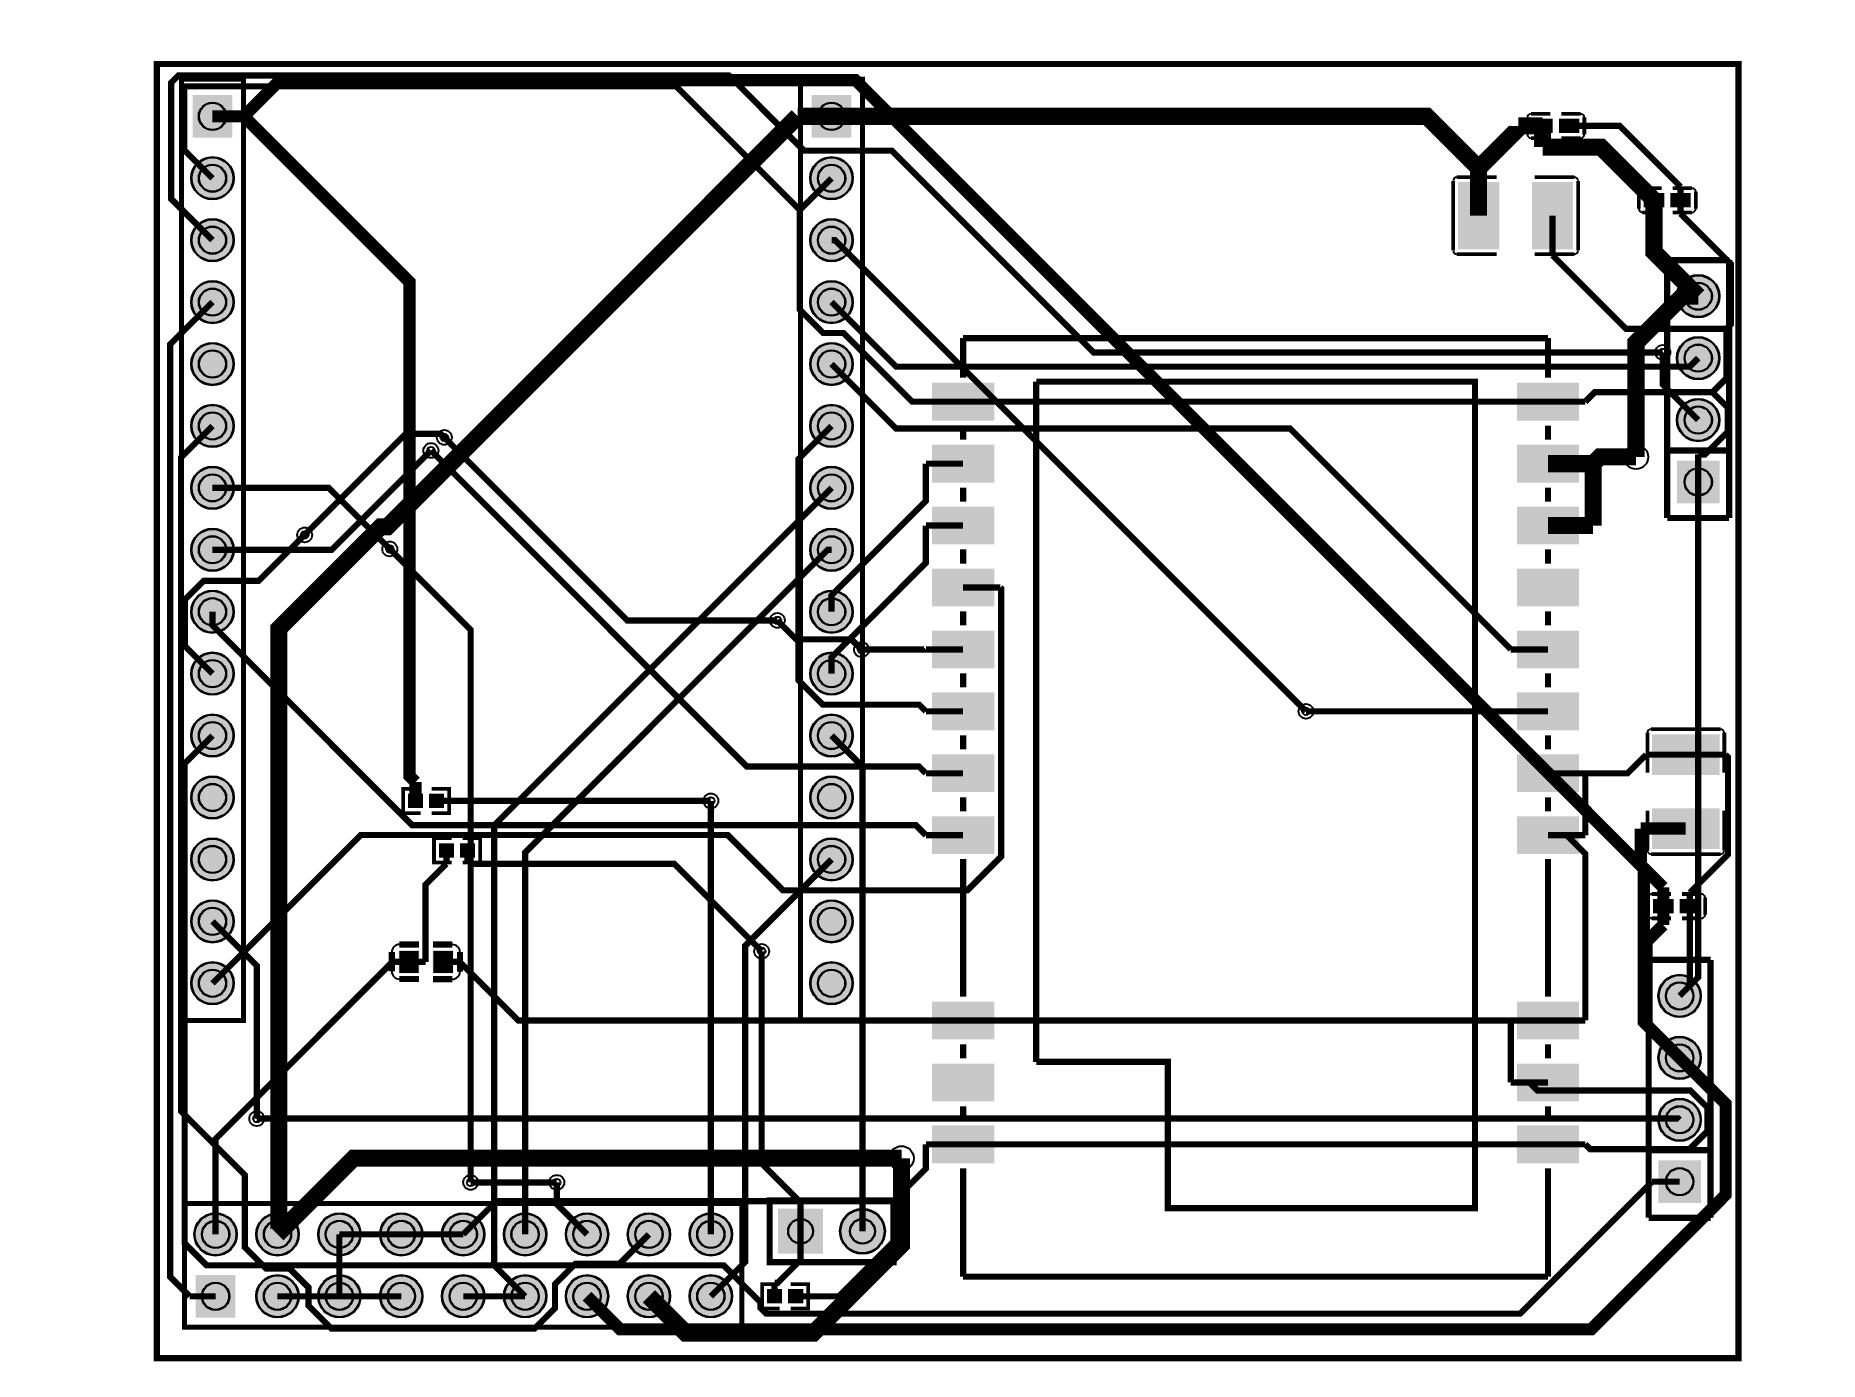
# Model space of a CAD drawing. Header units: millimetres. Extents: x 11.8 to 85, y -2.3 to 52.1.
import ezdxf

# ---------------------------------------------------------------- set-up
doc = ezdxf.new("R2010")
doc.units = ezdxf.units.MM
for name, color, linetype, true_color in [('BoardOutLine', 7, 'Continuous', 0xff00ff), ('BottomLayer', 7, 'Continuous', 0x0000ff), ('BottomSolderMaskLayer', 7, 'Continuous', 0xaa00ff), ('Hole', 7, 'Continuous', 0x222222), ('Multi-Layer', 7, 'Continuous', 0xc0c0c0), ('TopLayer', 7, 'Continuous', 0xff0000), ('TopPasteMaskLayer', 7, 'Continuous', 0x808080), ('TopSilkLayer', 7, 'Continuous', 0xffcc00), ('TopSolderMaskLayer', 7, 'Continuous', 0x800080)]:
    doc.layers.add(name, color=color, linetype=linetype, true_color=true_color)

msp = doc.modelspace()

# ---------------------------------------------------------------- hatches: boundary and pattern name
at = {"layer": 'BottomSolderMaskLayer'}
for points in [[(19.861, 49.657), (19.861, 47.903), (18.239, 47.903), (18.239, 49.657)], [(45.261, 49.657), (45.261, 47.903), (43.639, 47.903), (43.639, 49.657)], [(18.175, 46.24, 1), (19.925, 46.24, 1)], [(43.575, 46.24, 1), (45.325, 46.24, 1)], [(18.175, 43.7, 1), (19.925, 43.7, 1)], [(43.575, 43.7, 1), (45.325, 43.7, 1)], [(18.175, 41.16, 1), (19.925, 41.16, 1)], [(43.575, 41.16, 1), (45.325, 41.16, 1)], [(79.135, 41.402, 1), (80.886, 41.402, 1)], [(79.135, 38.862, 1), (80.886, 38.862, 1)], [(18.175, 38.62, 1), (19.925, 38.62, 1)], [(43.575, 38.62, 1), (45.325, 38.62, 1)], [(18.175, 36.08, 1), (19.925, 36.08, 1)], [(43.575, 36.08, 1), (45.325, 36.08, 1)], [(79.135, 36.322, 1), (80.886, 36.322, 1)], [(18.175, 33.54, 1), (19.925, 33.54, 1)], [(43.575, 33.54, 1), (45.325, 33.54, 1)], [(79.135, 32.907), (79.135, 34.657), (80.886, 34.657), (80.886, 32.907)], [(18.175, 31, 1), (19.925, 31, 1)], [(43.575, 31, 1), (45.325, 31, 1)], [(18.175, 28.46, 1), (19.925, 28.46, 1)], [(43.575, 28.46, 1), (45.325, 28.46, 1)], [(18.175, 25.92, 1), (19.925, 25.92, 1)], [(43.575, 25.92, 1), (45.325, 25.92, 1)], [(18.175, 23.38, 1), (19.925, 23.38, 1)], [(43.575, 23.38, 1), (45.325, 23.38, 1)], [(18.175, 20.84, 1), (19.925, 20.84, 1)], [(43.575, 20.84, 1), (45.325, 20.84, 1)], [(18.175, 18.3, 1), (19.925, 18.3, 1)], [(43.575, 18.3, 1), (45.325, 18.3, 1)], [(18.175, 15.76, 1), (19.925, 15.76, 1)], [(43.575, 15.76, 1), (45.325, 15.76, 1)], [(18.175, 13.22, 1), (19.925, 13.22, 1)], [(43.575, 13.22, 1), (45.325, 13.22, 1)], [(78.373, 12.7, 1), (80.124, 12.7, 1)], [(78.373, 10.16, 1), (80.124, 10.16, 1)], [(78.373, 7.62, 1), (80.124, 7.62, 1)], [(78.373, 4.205), (78.373, 5.955), (80.124, 5.955), (80.124, 4.205)], [(18.302, 2.921, 1), (20.052, 2.921, 1)], [(20.842, 2.921, 1), (22.592, 2.921, 1)], [(23.382, 2.921, 1), (25.132, 2.921, 1)], [(25.922, 2.921, 1), (27.672, 2.921, 1)], [(28.462, 2.921, 1), (30.212, 2.921, 1)], [(31.002, 2.921, 1), (32.752, 2.921, 1)], [(33.542, 2.921, 1), (35.292, 2.921, 1)], [(36.082, 2.921, 1), (37.832, 2.921, 1)], [(38.622, 2.921, 1), (40.372, 2.921, 1)], [(42.255, 3.973), (44.105, 3.973), (44.105, 2.123), (42.255, 2.123)], [(44.795, 3.048, 1), (46.645, 3.048, 1)], [(18.364, 1.256), (19.99, 1.256), (19.99, -0.494), (18.364, -0.494)], [(20.842, 0.381, 1), (22.592, 0.381, 1)], [(23.382, 0.381, 1), (25.132, 0.381, 1)], [(25.922, 0.381, 1), (27.672, 0.381, 1)], [(28.462, 0.381, 1), (30.212, 0.381, 1)], [(31.002, 0.381, 1), (32.752, 0.381, 1)], [(33.542, 0.381, 1), (35.292, 0.381, 1)], [(36.082, 0.381, 1), (37.832, 0.381, 1)], [(38.622, 0.381, 1), (40.372, 0.381, 1)]]:
    msp.add_hatch(color=256, dxfattribs=at).paths.add_polyline_path(points)
at = {"layer": 'Multi-Layer'}
for points in [[(19.837, 49.63), (19.837, 47.93), (18.263, 47.93), (18.263, 49.63)], [(45.237, 49.63), (45.237, 47.93), (43.663, 47.93), (43.663, 49.63)], [(18.2, 46.24, 1), (19.9, 46.24, 1)], [(43.6, 46.24, 1), (45.3, 46.24, 1)], [(18.2, 43.7, 1), (19.9, 43.7, 1)], [(43.6, 43.7, 1), (45.3, 43.7, 1)], [(18.2, 41.16, 1), (19.9, 41.16, 1)], [(43.6, 41.16, 1), (45.3, 41.16, 1)], [(79.16, 41.402, 1), (80.86, 41.402, 1)], [(79.16, 38.862, 1), (80.86, 38.862, 1)], [(18.2, 38.62, 1), (19.9, 38.62, 1)], [(43.6, 38.62, 1), (45.3, 38.62, 1)], [(18.2, 36.08, 1), (19.9, 36.08, 1)], [(43.6, 36.08, 1), (45.3, 36.08, 1)], [(79.16, 36.322, 1), (80.86, 36.322, 1)], [(79.16, 32.932), (79.16, 34.632), (80.86, 34.632), (80.86, 32.932)], [(18.2, 33.54, 1), (19.9, 33.54, 1)], [(43.6, 33.54, 1), (45.3, 33.54, 1)], [(18.2, 31, 1), (19.9, 31, 1)], [(43.6, 31, 1), (45.3, 31, 1)], [(18.2, 28.46, 1), (19.9, 28.46, 1)], [(43.6, 28.46, 1), (45.3, 28.46, 1)], [(18.2, 25.92, 1), (19.9, 25.92, 1)], [(43.6, 25.92, 1), (45.3, 25.92, 1)], [(18.2, 23.38, 1), (19.9, 23.38, 1)], [(43.6, 23.38, 1), (45.3, 23.38, 1)], [(18.2, 20.84, 1), (19.9, 20.84, 1)], [(43.6, 20.84, 1), (45.3, 20.84, 1)], [(18.2, 18.3, 1), (19.9, 18.3, 1)], [(43.6, 18.3, 1), (45.3, 18.3, 1)], [(18.2, 15.76, 1), (19.9, 15.76, 1)], [(43.6, 15.76, 1), (45.3, 15.76, 1)], [(18.2, 13.22, 1), (19.9, 13.22, 1)], [(43.6, 13.22, 1), (45.3, 13.22, 1)], [(78.398, 12.7, 1), (80.098, 12.7, 1)], [(78.398, 10.16, 1), (80.098, 10.16, 1)], [(78.398, 7.62, 1), (80.098, 7.62, 1)], [(78.398, 4.23), (78.398, 5.93), (80.098, 5.93), (80.098, 4.23)], [(18.327, 2.921, 1), (20.027, 2.921, 1)], [(20.867, 2.921, 1), (22.567, 2.921, 1)], [(23.407, 2.921, 1), (25.107, 2.921, 1)], [(25.947, 2.921, 1), (27.647, 2.921, 1)], [(28.487, 2.921, 1), (30.187, 2.921, 1)], [(31.027, 2.921, 1), (32.727, 2.921, 1)], [(33.567, 2.921, 1), (35.267, 2.921, 1)], [(36.107, 2.921, 1), (37.807, 2.921, 1)], [(38.647, 2.921, 1), (40.347, 2.921, 1)], [(42.28, 3.948), (44.08, 3.948), (44.08, 2.148), (42.28, 2.148)], [(44.82, 3.048, 1), (46.62, 3.048, 1)], [(18.39, 1.231), (19.964, 1.231), (19.964, -0.469), (18.39, -0.469)], [(20.867, 0.381, 1), (22.567, 0.381, 1)], [(23.407, 0.381, 1), (25.107, 0.381, 1)], [(25.947, 0.381, 1), (27.647, 0.381, 1)], [(28.487, 0.381, 1), (30.187, 0.381, 1)], [(31.027, 0.381, 1), (32.727, 0.381, 1)], [(33.567, 0.381, 1), (35.267, 0.381, 1)], [(36.107, 0.381, 1), (37.807, 0.381, 1)], [(38.647, 0.381, 1), (40.347, 0.381, 1)]]:
    msp.add_hatch(color=256, dxfattribs=at).paths.add_polyline_path(points)
at = {"layer": 'TopLayer'}
for points in [[(74.018, 48.117), (74.018, 48.657), (73.228, 48.657), (73.228, 48.117)], [(74.318, 48.117), (74.318, 48.657), (75.108, 48.657), (75.108, 48.117)], [(71.817, 43.354), (71.817, 46.054), (70.182, 46.054), (70.182, 43.354)], [(73.217, 43.354), (73.217, 46.054), (74.852, 46.054), (74.852, 43.354)], [(78.59, 45.069), (78.59, 45.609), (77.8, 45.609), (77.8, 45.069)], [(78.89, 45.069), (78.89, 45.609), (79.68, 45.609), (79.68, 45.069)], [(48.599, 37.824), (51.099, 37.824), (51.099, 36.324), (48.599, 36.324)], [(72.599, 37.824), (75.099, 37.824), (75.099, 36.324), (72.599, 36.324)], [(48.599, 35.284), (51.099, 35.284), (51.099, 33.784), (48.599, 33.784)], [(72.599, 35.284), (75.099, 35.284), (75.099, 33.784), (72.599, 33.784)], [(48.599, 32.744), (51.099, 32.744), (51.099, 31.244), (48.599, 31.244)], [(72.599, 32.744), (75.099, 32.744), (75.099, 31.244), (72.599, 31.244)], [(48.599, 30.204), (51.099, 30.204), (51.099, 28.704), (48.599, 28.704)], [(72.599, 30.204), (75.099, 30.204), (75.099, 28.704), (72.599, 28.704)], [(48.599, 27.664), (51.099, 27.664), (51.099, 26.164), (48.599, 26.164)], [(72.599, 27.664), (75.099, 27.664), (75.099, 26.164), (72.599, 26.164)], [(48.599, 25.124), (51.099, 25.124), (51.099, 23.624), (48.599, 23.624)], [(72.599, 25.124), (75.099, 25.124), (75.099, 23.624), (72.599, 23.624)], [(80.852, 21.782), (78.152, 21.782), (78.152, 23.417), (80.852, 23.417)], [(48.599, 22.584), (51.099, 22.584), (51.099, 21.084), (48.599, 21.084)], [(72.599, 22.584), (75.099, 22.584), (75.099, 21.084), (72.599, 21.084)], [(27.663, 20.431), (27.663, 20.971), (27.097, 20.971), (27.097, 20.431)], [(27.963, 20.431), (27.963, 20.971), (28.529, 20.971), (28.529, 20.431)], [(48.599, 20.044), (51.099, 20.044), (51.099, 18.544), (48.599, 18.544)], [(72.599, 20.044), (75.099, 20.044), (75.099, 18.544), (72.599, 18.544)], [(80.852, 20.382), (78.152, 20.382), (78.152, 18.747), (80.852, 18.747)], [(28.933, 18.399), (28.933, 18.939), (28.367, 18.939), (28.367, 18.399)], [(29.233, 18.399), (29.233, 18.939), (29.799, 18.939), (29.799, 18.399)], [(78.971, 16.113), (78.971, 16.653), (78.181, 16.653), (78.181, 16.113)], [(79.271, 16.113), (79.271, 16.653), (80.061, 16.653), (80.061, 16.113)], [(26.713, 14.547), (27.513, 14.547), (27.513, 13.647), (26.713, 13.647)], [(28.113, 14.547), (28.913, 14.547), (28.913, 13.647), (28.113, 13.647)], [(48.599, 12.444), (51.099, 12.444), (51.099, 10.944), (48.599, 10.944)], [(72.599, 12.444), (75.099, 12.444), (75.099, 10.944), (72.599, 10.944)], [(48.599, 9.904), (51.099, 9.904), (51.099, 8.404), (48.599, 8.404)], [(72.599, 9.904), (75.099, 9.904), (75.099, 8.404), (72.599, 8.404)], [(48.599, 7.364), (51.099, 7.364), (51.099, 5.864), (48.599, 5.864)], [(72.599, 7.364), (75.099, 7.364), (75.099, 5.864), (72.599, 5.864)], [(42.395, 0.111), (42.395, 0.651), (41.829, 0.651), (41.829, 0.111)], [(42.695, 0.111), (42.695, 0.651), (43.261, 0.651), (43.261, 0.111)]]:
    msp.add_hatch(color=256, dxfattribs=at).paths.add_polyline_path(points)
at = {"layer": 'TopPasteMaskLayer'}
for points in [[(73.968, 48.612), (73.968, 48.162), (73.918, 48.112), (73.388, 48.112), (73.338, 48.162), (73.338, 48.612), (73.388, 48.662), (73.918, 48.662)], [(74.998, 48.612), (74.998, 48.162), (74.948, 48.112), (74.418, 48.112), (74.368, 48.162), (74.368, 48.612), (74.418, 48.662), (74.948, 48.662)], [(71.817, 43.454), (71.817, 44.145), (71.717, 44.245), (71.361, 44.245), (71.261, 44.345), (71.261, 45.063), (71.361, 45.163), (71.717, 45.163), (71.817, 45.263), (71.817, 45.954), (71.717, 46.054), (70.282, 46.054), (70.182, 45.954), (70.182, 43.454), (70.282, 43.354), (71.717, 43.354)], [(73.217, 43.454), (73.217, 44.145), (73.317, 44.245), (73.673, 44.245), (73.773, 44.345), (73.773, 45.063), (73.673, 45.163), (73.317, 45.163), (73.217, 45.263), (73.217, 45.954), (73.317, 46.054), (74.752, 46.054), (74.852, 45.954), (74.852, 43.454), (74.752, 43.354), (73.317, 43.354)], [(78.54, 45.564), (78.54, 45.114), (78.49, 45.064), (77.96, 45.064), (77.91, 45.114), (77.91, 45.564), (77.96, 45.614), (78.49, 45.614)], [(79.57, 45.564), (79.57, 45.114), (79.52, 45.064), (78.99, 45.064), (78.94, 45.114), (78.94, 45.564), (78.99, 45.614), (79.52, 45.614)], [(48.599, 37.824), (51.099, 37.824), (51.099, 36.324), (48.599, 36.324)], [(72.599, 37.824), (75.099, 37.824), (75.099, 36.324), (72.599, 36.324)], [(48.599, 35.284), (51.099, 35.284), (51.099, 33.784), (48.599, 33.784)], [(72.599, 35.284), (75.099, 35.284), (75.099, 33.784), (72.599, 33.784)], [(48.599, 32.744), (51.099, 32.744), (51.099, 31.244), (48.599, 31.244)], [(72.599, 32.744), (75.099, 32.744), (75.099, 31.244), (72.599, 31.244)], [(48.599, 30.204), (51.099, 30.204), (51.099, 28.704), (48.599, 28.704)], [(72.599, 30.204), (75.099, 30.204), (75.099, 28.704), (72.599, 28.704)], [(48.599, 27.664), (51.099, 27.664), (51.099, 26.164), (48.599, 26.164)], [(72.599, 27.664), (75.099, 27.664), (75.099, 26.164), (72.599, 26.164)], [(48.599, 25.124), (51.099, 25.124), (51.099, 23.624), (48.599, 23.624)], [(72.599, 25.124), (75.099, 25.124), (75.099, 23.624), (72.599, 23.624)], [(80.752, 21.782), (80.061, 21.782), (79.961, 21.882), (79.961, 22.238), (79.861, 22.338), (79.143, 22.338), (79.043, 22.238), (79.043, 21.882), (78.943, 21.782), (78.252, 21.782), (78.152, 21.882), (78.152, 23.317), (78.252, 23.417), (80.752, 23.417), (80.852, 23.317), (80.852, 21.882)], [(48.599, 22.584), (51.099, 22.584), (51.099, 21.084), (48.599, 21.084)], [(72.599, 22.584), (75.099, 22.584), (75.099, 21.084), (72.599, 21.084)], [(27.678, 20.471), (27.678, 20.931), (27.638, 20.971), (27.137, 20.971), (27.097, 20.931), (27.097, 20.471), (27.137, 20.431), (27.638, 20.431)], [(27.948, 20.471), (27.948, 20.931), (27.988, 20.971), (28.489, 20.971), (28.529, 20.931), (28.529, 20.471), (28.489, 20.431), (27.988, 20.431)], [(48.599, 20.044), (51.099, 20.044), (51.099, 18.544), (48.599, 18.544)], [(72.599, 20.044), (75.099, 20.044), (75.099, 18.544), (72.599, 18.544)], [(80.752, 20.382), (80.061, 20.382), (79.961, 20.282), (79.961, 19.926), (79.861, 19.826), (79.143, 19.826), (79.043, 19.926), (79.043, 20.282), (78.943, 20.382), (78.252, 20.382), (78.152, 20.282), (78.152, 18.847), (78.252, 18.747), (80.752, 18.747), (80.852, 18.847), (80.852, 20.282)], [(28.948, 18.439), (28.948, 18.899), (28.908, 18.939), (28.407, 18.939), (28.367, 18.899), (28.367, 18.439), (28.407, 18.399), (28.908, 18.399)], [(29.218, 18.439), (29.218, 18.899), (29.258, 18.939), (29.759, 18.939), (29.799, 18.899), (29.799, 18.439), (29.759, 18.399), (29.258, 18.399)], [(78.921, 16.608), (78.921, 16.158), (78.871, 16.108), (78.341, 16.108), (78.291, 16.158), (78.291, 16.608), (78.341, 16.658), (78.871, 16.658)], [(79.951, 16.608), (79.951, 16.158), (79.901, 16.108), (79.371, 16.108), (79.321, 16.158), (79.321, 16.608), (79.371, 16.658), (79.901, 16.658)], [(26.713, 14.547), (27.513, 14.547), (27.513, 13.647), (26.713, 13.647)], [(28.113, 14.547), (28.913, 14.547), (28.913, 13.647), (28.113, 13.647)], [(48.599, 12.444), (51.099, 12.444), (51.099, 10.944), (48.599, 10.944)], [(72.599, 12.444), (75.099, 12.444), (75.099, 10.944), (72.599, 10.944)], [(48.599, 9.904), (51.099, 9.904), (51.099, 8.404), (48.599, 8.404)], [(72.599, 9.904), (75.099, 9.904), (75.099, 8.404), (72.599, 8.404)], [(48.599, 7.364), (51.099, 7.364), (51.099, 5.864), (48.599, 5.864)], [(72.599, 7.364), (75.099, 7.364), (75.099, 5.864), (72.599, 5.864)], [(42.41, 0.151), (42.41, 0.611), (42.37, 0.651), (41.869, 0.651), (41.829, 0.611), (41.829, 0.151), (41.869, 0.111), (42.37, 0.111)], [(42.68, 0.151), (42.68, 0.611), (42.72, 0.651), (43.221, 0.651), (43.261, 0.611), (43.261, 0.151), (43.221, 0.111), (42.72, 0.111)]]:
    msp.add_hatch(color=256, dxfattribs=at).paths.add_polyline_path(points)
at = {"layer": 'TopSolderMaskLayer'}
for points in [[(19.861, 49.657), (19.861, 47.903), (18.239, 47.903), (18.239, 49.657)], [(45.261, 49.657), (45.261, 47.903), (43.639, 47.903), (43.639, 49.657)], [(74.044, 48.092), (74.044, 48.682), (73.203, 48.682), (73.203, 48.092)], [(74.293, 48.092), (74.293, 48.682), (75.134, 48.682), (75.134, 48.092)], [(18.175, 46.24, 1), (19.925, 46.24, 1)], [(43.575, 46.24, 1), (45.325, 46.24, 1)], [(71.843, 43.329), (71.843, 46.08), (70.157, 46.08), (70.157, 43.329)], [(73.192, 43.329), (73.192, 46.08), (74.878, 46.08), (74.878, 43.329)], [(78.616, 45.044), (78.616, 45.634), (77.775, 45.634), (77.775, 45.044)], [(78.865, 45.044), (78.865, 45.634), (79.706, 45.634), (79.706, 45.044)], [(18.175, 43.7, 1), (19.925, 43.7, 1)], [(43.575, 43.7, 1), (45.325, 43.7, 1)], [(18.175, 41.16, 1), (19.925, 41.16, 1)], [(43.575, 41.16, 1), (45.325, 41.16, 1)], [(79.135, 41.402, 1), (80.886, 41.402, 1)], [(79.135, 38.862, 1), (80.886, 38.862, 1)], [(18.175, 38.62, 1), (19.925, 38.62, 1)], [(43.575, 38.62, 1), (45.325, 38.62, 1)], [(48.574, 37.85), (51.125, 37.85), (51.125, 36.299), (48.574, 36.299)], [(72.574, 37.85), (75.125, 37.85), (75.125, 36.299), (72.574, 36.299)], [(18.175, 36.08, 1), (19.925, 36.08, 1)], [(43.575, 36.08, 1), (45.325, 36.08, 1)], [(79.135, 36.322, 1), (80.886, 36.322, 1)], [(48.574, 35.309), (51.125, 35.309), (51.125, 33.759), (48.574, 33.759)], [(72.574, 35.309), (75.125, 35.309), (75.125, 33.759), (72.574, 33.759)], [(18.175, 33.54, 1), (19.925, 33.54, 1)], [(43.575, 33.54, 1), (45.325, 33.54, 1)], [(79.135, 32.907), (79.135, 34.657), (80.886, 34.657), (80.886, 32.907)], [(48.574, 32.769), (51.125, 32.769), (51.125, 31.219), (48.574, 31.219)], [(72.574, 32.769), (75.125, 32.769), (75.125, 31.219), (72.574, 31.219)], [(18.175, 31, 1), (19.925, 31, 1)], [(43.575, 31, 1), (45.325, 31, 1)], [(48.574, 30.229), (51.125, 30.229), (51.125, 28.679), (48.574, 28.679)], [(72.574, 30.229), (75.125, 30.229), (75.125, 28.679), (72.574, 28.679)], [(18.175, 28.46, 1), (19.925, 28.46, 1)], [(43.575, 28.46, 1), (45.325, 28.46, 1)], [(48.574, 27.689), (51.125, 27.689), (51.125, 26.139), (48.574, 26.139)], [(72.574, 27.689), (75.125, 27.689), (75.125, 26.139), (72.574, 26.139)], [(18.175, 25.92, 1), (19.925, 25.92, 1)], [(43.575, 25.92, 1), (45.325, 25.92, 1)], [(48.574, 25.149), (51.125, 25.149), (51.125, 23.599), (48.574, 23.599)], [(72.574, 25.149), (75.125, 25.149), (75.125, 23.599), (72.574, 23.599)], [(18.175, 23.38, 1), (19.925, 23.38, 1)], [(43.575, 23.38, 1), (45.325, 23.38, 1)], [(80.894, 21.767), (78.11, 21.767), (78.11, 23.432), (80.894, 23.432)], [(48.574, 22.609), (51.125, 22.609), (51.125, 21.059), (48.574, 21.059)], [(72.574, 22.609), (75.125, 22.609), (75.125, 21.059), (72.574, 21.059)], [(18.175, 20.84, 1), (19.925, 20.84, 1)], [(43.575, 20.84, 1), (45.325, 20.84, 1)], [(27.688, 20.406), (27.688, 20.996), (27.072, 20.996), (27.072, 20.406)], [(27.938, 20.406), (27.938, 20.996), (28.554, 20.996), (28.554, 20.406)], [(48.574, 20.069), (51.125, 20.069), (51.125, 18.519), (48.574, 18.519)], [(72.574, 20.069), (75.125, 20.069), (75.125, 18.519), (72.574, 18.519)], [(80.894, 20.397), (78.11, 20.397), (78.11, 18.732), (80.894, 18.732)], [(18.175, 18.3, 1), (19.925, 18.3, 1)], [(43.575, 18.3, 1), (45.325, 18.3, 1)], [(28.958, 18.374), (28.958, 18.964), (28.342, 18.964), (28.342, 18.374)], [(29.208, 18.374), (29.208, 18.964), (29.824, 18.964), (29.824, 18.374)], [(18.175, 15.76, 1), (19.925, 15.76, 1)], [(43.575, 15.76, 1), (45.325, 15.76, 1)], [(78.997, 16.088), (78.997, 16.678), (78.156, 16.678), (78.156, 16.088)], [(79.246, 16.088), (79.246, 16.678), (80.087, 16.678), (80.087, 16.088)], [(18.175, 13.22, 1), (19.925, 13.22, 1)], [(26.688, 14.572), (27.538, 14.572), (27.538, 13.622), (26.688, 13.622)], [(28.088, 14.572), (28.938, 14.572), (28.938, 13.622), (28.088, 13.622)], [(43.575, 13.22, 1), (45.325, 13.22, 1)], [(78.373, 12.7, 1), (80.124, 12.7, 1)], [(48.574, 12.469), (51.125, 12.469), (51.125, 10.919), (48.574, 10.919)], [(72.574, 12.469), (75.125, 12.469), (75.125, 10.919), (72.574, 10.919)], [(78.373, 10.16, 1), (80.124, 10.16, 1)], [(48.574, 9.929), (51.125, 9.929), (51.125, 8.379), (48.574, 8.379)], [(72.574, 9.929), (75.125, 9.929), (75.125, 8.379), (72.574, 8.379)], [(78.373, 7.62, 1), (80.124, 7.62, 1)], [(48.574, 7.389), (51.125, 7.389), (51.125, 5.839), (48.574, 5.839)], [(72.574, 7.389), (75.125, 7.389), (75.125, 5.839), (72.574, 5.839)], [(78.373, 4.205), (78.373, 5.955), (80.124, 5.955), (80.124, 4.205)], [(18.302, 2.921, 1), (20.052, 2.921, 1)], [(20.842, 2.921, 1), (22.592, 2.921, 1)], [(23.382, 2.921, 1), (25.132, 2.921, 1)], [(25.922, 2.921, 1), (27.672, 2.921, 1)], [(28.462, 2.921, 1), (30.212, 2.921, 1)], [(31.002, 2.921, 1), (32.752, 2.921, 1)], [(33.542, 2.921, 1), (35.292, 2.921, 1)], [(36.082, 2.921, 1), (37.832, 2.921, 1)], [(38.622, 2.921, 1), (40.372, 2.921, 1)], [(42.255, 3.973), (44.105, 3.973), (44.105, 2.123), (42.255, 2.123)], [(44.795, 3.048, 1), (46.645, 3.048, 1)], [(18.364, 1.256), (19.99, 1.256), (19.99, -0.494), (18.364, -0.494)], [(20.842, 0.381, 1), (22.592, 0.381, 1)], [(23.382, 0.381, 1), (25.132, 0.381, 1)], [(25.922, 0.381, 1), (27.672, 0.381, 1)], [(28.462, 0.381, 1), (30.212, 0.381, 1)], [(31.002, 0.381, 1), (32.752, 0.381, 1)], [(33.542, 0.381, 1), (35.292, 0.381, 1)], [(36.082, 0.381, 1), (37.832, 0.381, 1)], [(38.622, 0.381, 1), (40.372, 0.381, 1)], [(42.42, 0.086), (42.42, 0.676), (41.804, 0.676), (41.804, 0.086)], [(42.67, 0.086), (42.67, 0.676), (43.286, 0.676), (43.286, 0.086)]]:
    msp.add_hatch(color=256, dxfattribs=at).paths.add_polyline_path(points)

# ---------------------------------------------------------------- linework, layer by layer
at = {"layer": 'BoardOutLine', "const_width": 0.254}
msp.add_lwpolyline([(16.764, 49.53), (16.764, 50.927), (81.661, 50.927), (81.661, -2.159), (16.764, -2.159), (16.764, 49.53)], close=True, dxfattribs=at)
at = {"layer": 'BottomLayer'}
for points, const_width in [([(20.338, 48.78), (21.823, 50.266), (45.428, 50.266), (77.779, 17.915), (77.779, 11.629), (79.248, 10.16)], 0.5), ([(21.717, 2.921), (21.774, 2.978), (21.774, 27.763), (25.951, 31.94), (26.223, 31.94), (43.062, 48.78)], 0.7), ([(44.45, 48.78), (43.062, 48.78)], 0.7), ([(19.05, 48.78), (20.338, 48.78)], 0.5), ([(44.45, 43.7), (44.591, 43.7), (63.917, 24.374)], 0.254), ([(80.01, 41.402), (79.366, 41.402), (77.458, 39.494), (77.458, 34.808)], 0.7), ([(19.05, 41.16), (17.314, 39.424), (17.314, 1.177), (18.11, 0.381)], 0.254), ([(80.01, 36.322), (78.554, 37.778), (78.554, 39.096)], 0.254), ([(36.957, 2.921), (35.755, 1.719), (33.946, 1.719), (33.105, 0.878), (33.105, -0.104), (32.271, -0.938), (23.924, -0.938), (22.988, -0.002), (22.988, 0.743), (22.219, 1.512), (21.25, 1.512), (20.379, 2.383), (20.379, 5.355), (17.759, 7.976), (17.759, 34.789), (19.05, 36.08)], 0.254), ([(28.562, 35.609), (28.411, 35.759), (26.979, 35.759), (22.831, 31.611)], 0.254), ([(19.05, 31), (23.941, 31), (28.013, 35.072)], 0.254), ([(31.877, 0.381), (30.607, 1.651), (30.607, 19.697), (44.45, 33.54)], 0.254), ([(79.248, 12.7), (80.01, 13.462), (80.01, 33.782)], 0.254), ([(26.326, 31.035), (29.641, 27.72), (29.641, 5.05)], 0.254), ([(44.45, 31), (44.295, 31), (31.877, 18.582), (31.877, 2.921)], 0.254), ([(42.227, 28.103), (43.001, 27.329), (45.259, 27.329), (45.681, 26.907)], 0.254), ([(44.45, 23.38), (45.72, 22.11), (45.72, 3.048)], 0.254), ([(39.497, 2.921), (39.497, 20.701)], 0.254), ([(44.45, 18.3), (40.906, 14.756), (40.906, 1.79), (39.497, 0.381)], 0.254), ([(19.05, 15.76), (20.869, 13.941), (20.869, 7.67)], 0.254), ([(43.18, 4.227), (41.583, 5.824), (41.583, 14.532)], 0.254), ([(36.957, 0.381), (38.463, -1.124), (43.707, -1.124), (47.322, 2.49), (47.322, 6.043)], 0.7), ([(34.417, 2.921), (33.176, 4.162), (33.176, 5.05)], 0.254), ([(43.18, 3.048), (43.18, 4.227)], 0.254), ([(24.257, 0.381), (24.257, 2.921)], 0.254), ([(19.177, 0.381), (18.11, 0.381)], 0.254)]:
    msp.add_lwpolyline(points, dxfattribs=dict(at, const_width=const_width))
at = {"layer": 'BottomSolderMaskLayer'}
for centre, radius in [((19.05, 48.78), 0.566), ((44.45, 48.78), 0.566), ((19.05, 46.24), 0.875), ((44.45, 46.24), 0.875), ((19.05, 46.24), 0.566), ((44.45, 46.24), 0.566), ((19.05, 43.7), 0.875), ((19.05, 43.7), 0.566), ((44.45, 43.7), 0.875), ((44.45, 43.7), 0.566), ((19.05, 41.16), 0.875), ((19.05, 41.16), 0.566), ((44.45, 41.16), 0.875), ((44.45, 41.16), 0.566), ((80.01, 41.402), 0.875), ((80.01, 41.402), 0.566), ((80.01, 38.862), 0.875), ((19.05, 38.62), 0.875), ((19.05, 38.62), 0.566), ((44.45, 38.62), 0.875), ((44.45, 38.62), 0.566), ((80.01, 38.862), 0.566), ((19.05, 36.08), 0.875), ((19.05, 36.08), 0.566), ((44.45, 36.08), 0.875), ((44.45, 36.08), 0.566), ((80.01, 36.322), 0.875), ((80.01, 36.322), 0.566), ((19.05, 33.54), 0.875), ((44.45, 33.54), 0.875), ((19.05, 33.54), 0.566), ((44.45, 33.54), 0.566), ((80.01, 33.782), 0.566), ((19.05, 31), 0.875), ((19.05, 31), 0.566), ((44.45, 31), 0.875), ((44.45, 31), 0.566), ((19.05, 28.46), 0.875), ((44.45, 28.46), 0.875), ((19.05, 28.46), 0.566), ((44.45, 28.46), 0.566), ((19.05, 25.92), 0.875), ((19.05, 25.92), 0.566), ((44.45, 25.92), 0.875), ((44.45, 25.92), 0.566), ((19.05, 23.38), 0.875), ((44.45, 23.38), 0.875), ((19.05, 23.38), 0.566), ((44.45, 23.38), 0.566), ((19.05, 20.84), 0.875), ((19.05, 20.84), 0.566), ((44.45, 20.84), 0.875), ((44.45, 20.84), 0.566), ((19.05, 18.3), 0.875), ((44.45, 18.3), 0.875), ((19.05, 18.3), 0.566), ((44.45, 18.3), 0.566), ((19.05, 15.76), 0.875), ((19.05, 15.76), 0.566), ((44.45, 15.76), 0.875), ((44.45, 15.76), 0.566), ((19.05, 13.22), 0.875), ((44.45, 13.22), 0.875), ((19.05, 13.22), 0.566), ((44.45, 13.22), 0.566), ((79.248, 12.7), 0.875), ((79.248, 12.7), 0.566), ((79.248, 10.16), 0.875), ((79.248, 10.16), 0.566), ((79.248, 7.62), 0.875), ((79.248, 7.62), 0.566), ((79.248, 5.08), 0.566), ((19.177, 2.921), 0.875), ((21.717, 2.921), 0.875), ((24.257, 2.921), 0.875), ((26.797, 2.921), 0.875), ((29.337, 2.921), 0.875), ((31.877, 2.921), 0.875), ((34.417, 2.921), 0.875), ((36.957, 2.921), 0.875), ((39.497, 2.921), 0.875), ((45.72, 3.048), 0.925), ((19.177, 2.921), 0.566), ((21.717, 2.921), 0.566), ((24.257, 2.921), 0.566), ((26.797, 2.921), 0.566), ((29.337, 2.921), 0.566), ((31.877, 2.921), 0.566), ((34.417, 2.921), 0.566), ((36.957, 2.921), 0.566), ((39.497, 2.921), 0.566), ((43.18, 3.048), 0.514), ((45.72, 3.048), 0.514), ((19.177, 0.381), 0.568), ((21.717, 0.381), 0.875), ((21.717, 0.381), 0.566), ((24.257, 0.381), 0.875), ((24.257, 0.381), 0.566), ((26.797, 0.381), 0.875), ((26.797, 0.381), 0.566), ((29.337, 0.381), 0.875), ((29.337, 0.381), 0.566), ((31.877, 0.381), 0.875), ((31.877, 0.381), 0.566), ((34.417, 0.381), 0.875), ((34.417, 0.381), 0.566), ((36.957, 0.381), 0.875), ((36.957, 0.381), 0.566), ((39.497, 0.381), 0.875), ((39.497, 0.381), 0.566)]:
    msp.add_circle(centre, radius, dxfattribs=at)
at = {"layer": 'Hole'}
for centre, radius in [((78.554, 39.096), 0.153), ((28.013, 35.072), 0.153), ((28.562, 35.609), 0.153), ((77.458, 34.808), 0.5), ((22.831, 31.611), 0.153), ((26.326, 31.035), 0.153), ((42.227, 28.103), 0.153), ((45.681, 26.907), 0.153), ((63.917, 24.374), 0.153), ((39.497, 20.701), 0.153), ((41.583, 14.532), 0.153), ((20.869, 7.67), 0.153), ((47.322, 6.043), 0.5), ((29.641, 5.05), 0.153), ((33.176, 5.05), 0.153)]:
    msp.add_circle(centre, radius, dxfattribs=at)
at = {"layer": 'Multi-Layer'}
for centre, radius in [((19.05, 48.78), 0.55), ((44.45, 48.78), 0.55), ((19.05, 46.24), 0.85), ((44.45, 46.24), 0.85), ((19.05, 46.24), 0.55), ((44.45, 46.24), 0.55), ((19.05, 43.7), 0.85), ((19.05, 43.7), 0.55), ((44.45, 43.7), 0.85), ((44.45, 43.7), 0.55), ((19.05, 41.16), 0.85), ((44.45, 41.16), 0.85), ((80.01, 41.402), 0.85), ((80.01, 41.402), 0.55), ((19.05, 41.16), 0.55), ((44.45, 41.16), 0.55), ((80.01, 38.862), 0.85), ((19.05, 38.62), 0.85), ((19.05, 38.62), 0.55), ((44.45, 38.62), 0.85), ((44.45, 38.62), 0.55), ((78.554, 39.096), 0.305), ((80.01, 38.862), 0.55), ((19.05, 36.08), 0.85), ((19.05, 36.08), 0.55), ((44.45, 36.08), 0.85), ((44.45, 36.08), 0.55), ((80.01, 36.322), 0.85), ((80.01, 36.322), 0.55), ((28.562, 35.609), 0.305), ((28.013, 35.072), 0.305), ((77.458, 34.808), 0.5), ((19.05, 33.54), 0.85), ((19.05, 33.54), 0.55), ((44.45, 33.54), 0.85), ((44.45, 33.54), 0.55), ((80.01, 33.782), 0.55), ((19.05, 31), 0.85), ((19.05, 31), 0.55), ((22.831, 31.611), 0.305), ((44.45, 31), 0.85), ((44.45, 31), 0.55), ((26.326, 31.035), 0.305), ((19.05, 28.46), 0.85), ((44.45, 28.46), 0.85), ((19.05, 28.46), 0.55), ((44.45, 28.46), 0.55), ((42.227, 28.103), 0.305), ((45.681, 26.907), 0.305), ((19.05, 25.92), 0.85), ((19.05, 25.92), 0.55), ((44.45, 25.92), 0.85), ((44.45, 25.92), 0.55), ((19.05, 23.38), 0.85), ((44.45, 23.38), 0.85), ((63.917, 24.374), 0.305), ((19.05, 23.38), 0.55), ((44.45, 23.38), 0.55), ((19.05, 20.84), 0.85), ((19.05, 20.84), 0.55), ((44.45, 20.84), 0.85), ((44.45, 20.84), 0.55), ((39.497, 20.701), 0.305), ((19.05, 18.3), 0.85), ((44.45, 18.3), 0.85), ((19.05, 18.3), 0.55), ((44.45, 18.3), 0.55), ((19.05, 15.76), 0.85), ((19.05, 15.76), 0.55), ((44.45, 15.76), 0.85), ((44.45, 15.76), 0.55), ((41.583, 14.532), 0.305), ((19.05, 13.22), 0.85), ((44.45, 13.22), 0.85), ((19.05, 13.22), 0.55), ((44.45, 13.22), 0.55), ((79.248, 12.7), 0.85), ((79.248, 12.7), 0.55), ((79.248, 10.16), 0.85), ((79.248, 10.16), 0.55), ((79.248, 7.62), 0.85), ((79.248, 7.62), 0.55), ((20.869, 7.67), 0.305), ((47.322, 6.043), 0.5), ((29.641, 5.05), 0.305), ((33.176, 5.05), 0.305), ((79.248, 5.08), 0.55), ((19.177, 2.921), 0.85), ((21.717, 2.921), 0.85), ((24.257, 2.921), 0.85), ((26.797, 2.921), 0.85), ((29.337, 2.921), 0.85), ((31.877, 2.921), 0.85), ((34.417, 2.921), 0.85), ((36.957, 2.921), 0.85), ((39.497, 2.921), 0.85), ((45.72, 3.048), 0.9), ((19.177, 2.921), 0.55), ((21.717, 2.921), 0.55), ((24.257, 2.921), 0.55), ((26.797, 2.921), 0.55), ((29.337, 2.921), 0.55), ((31.877, 2.921), 0.55), ((34.417, 2.921), 0.55), ((36.957, 2.921), 0.55), ((39.497, 2.921), 0.55), ((43.18, 3.048), 0.5), ((45.72, 3.048), 0.5), ((19.177, 0.381), 0.55), ((21.717, 0.381), 0.85), ((21.717, 0.381), 0.55), ((24.257, 0.381), 0.85), ((24.257, 0.381), 0.55), ((26.797, 0.381), 0.85), ((26.797, 0.381), 0.55), ((29.337, 0.381), 0.85), ((29.337, 0.381), 0.55), ((31.877, 0.381), 0.85), ((31.877, 0.381), 0.55), ((34.417, 0.381), 0.85), ((34.417, 0.381), 0.55), ((36.957, 0.381), 0.85), ((36.957, 0.381), 0.55), ((39.497, 0.381), 0.85), ((39.497, 0.381), 0.55)]:
    msp.add_circle(centre, radius, dxfattribs=at)
at = {"layer": 'TopLayer'}
for points, const_width in [([(78.554, 39.096), (55.197, 39.096), (46.922, 47.371), (43.321, 47.371), (40.239, 50.453), (17.645, 50.453), (17.351, 50.158), (17.351, 45.399), (19.05, 43.7)], 0.254), ([(19.05, 46.24), (17.885, 47.405), (17.885, 49.934), (17.959, 50.008), (38.076, 50.008), (43.147, 44.937)], 0.254), ([(44.45, 48.78), (68.874, 48.78), (71, 46.654)], 0.7), ([(19.05, 48.78), (20.338, 48.78)], 0.5), ([(27.38, 21.471), (27.132, 21.72), (27.132, 41.986), (20.338, 48.78)], 0.5), ([(72.628, 48.387), (72.628, 48.282), (71, 46.654)], 0.7), ([(73.623, 48.387), (72.628, 48.387)], 0.7), ([(73.623, 48.387), (73.623, 47.517)], 0.7), ([(74.713, 48.387), (76.786, 48.387), (79.285, 45.888)], 0.254), ([(78.195, 45.339), (76.017, 47.517), (73.623, 47.517)], 0.7), ([(71, 44.704), (71, 46.654)], 0.7), ([(44.45, 46.24), (43.147, 44.937)], 0.254), ([(80.01, 41.402), (78.195, 43.217), (78.195, 45.339)], 0.7), ([(79.285, 45.561), (79.285, 45.888)], 0.254), ([(79.285, 45.561), (79.285, 45.339)], 0.254), ([(79.285, 45.339), (79.285, 44.79)], 0.254), ([(43.147, 44.937), (43.147, 40.851), (44.107, 39.89), (44.944, 39.89), (47.76, 37.074), (49.849, 37.074)], 0.254), ([(74.035, 44.704), (74.035, 43.075)], 0.254), ([(81.165, 40.064), (81.355, 40.254), (81.355, 42.72), (79.285, 44.79)], 0.254), ([(74.035, 43.075), (77.046, 40.064), (81.165, 40.064)], 0.254), ([(44.45, 41.16), (47.1, 38.51), (79.658, 38.51), (80.01, 38.862)], 0.254), ([(81.165, 40.064), (81.165, 38.034), (80.594, 37.463)], 0.254), ([(72.32, 26.914), (63.261, 35.973), (47.097, 35.973), (44.45, 38.62)], 0.254), ([(80.594, 37.463), (75.767, 37.463), (75.378, 37.074)], 0.254), ([(80.01, 34.911), (80.292, 34.911), (81.216, 35.835), (81.216, 36.84), (80.594, 37.463)], 0.254), ([(49.849, 37.074), (73.849, 37.074)], 0.254), ([(73.849, 37.074), (75.378, 37.074)], 0.254), ([(44.45, 36.08), (43.093, 34.723), (43.093, 25.643), (44.086, 24.65), (48.044, 24.65), (48.32, 24.374)], 0.254), ([(28.013, 35.072), (40.976, 22.11), (48.044, 22.11), (48.32, 21.834)], 0.254), ([(42.227, 28.103), (36.067, 28.103), (28.562, 35.609)], 0.254), ([(77.458, 34.808), (75.973, 34.808), (75.699, 34.534)], 0.7), ([(44.45, 28.46), (44.45, 29.135), (48.32, 33.005), (48.32, 34.534)], 0.254), ([(49.849, 34.534), (48.32, 34.534)], 0.254), ([(73.849, 34.534), (74.774, 34.534)], 0.7), ([(74.774, 34.534), (75.699, 34.534)], 0.7), ([(75.699, 34.534), (75.699, 31.994)], 0.7), ([(80.01, 33.782), (80.01, 34.911)], 0.254), ([(26.326, 31.035), (23.821, 33.54), (19.05, 33.54)], 0.254), ([(73.849, 31.994), (75.699, 31.994)], 0.7), ([(19.05, 25.92), (17.919, 27.051), (17.919, 28.963), (18.686, 29.73), (20.95, 29.73), (22.831, 31.611)], 0.254), ([(44.45, 25.92), (44.45, 26.595), (48.32, 30.465), (48.32, 31.994)], 0.254), ([(49.849, 31.994), (48.32, 31.994)], 0.254), ([(19.05, 13.22), (25.132, 19.301), (40.187, 19.301), (42.456, 17.033), (50.021, 17.033), (51.408, 18.42), (51.408, 29.424), (51.378, 29.454)], 0.254), ([(49.849, 29.454), (51.378, 29.454)], 0.254), ([(48.32, 19.294), (47.905, 19.709), (27.239, 19.709), (19.05, 27.899), (19.05, 28.46)], 0.254), ([(45.681, 26.907), (48.313, 26.907), (48.32, 26.914)], 0.254), ([(49.849, 26.914), (48.32, 26.914)], 0.254), ([(73.849, 26.914), (72.32, 26.914)], 0.254), ([(49.849, 24.374), (48.32, 24.374)], 0.254), ([(63.917, 24.374), (73.849, 24.374)], 0.254), ([(19.05, 23.38), (17.909, 22.239), (17.909, 2.554), (18.811, 1.651), (40.022, 1.651), (41.538, 0.134), (41.538, -0.096), (41.772, -0.329), (72.71, -0.329), (78.119, 5.08)], 0.254), ([(75.378, 21.834), (77.108, 21.834), (77.873, 22.599)], 0.254), ([(79.502, 22.599), (77.873, 22.599)], 0.254), ([(79.502, 22.599), (81.131, 22.599)], 0.254), ([(79.666, 16.932), (81.23, 18.496), (81.23, 22.501), (81.131, 22.599)], 0.254), ([(49.849, 21.834), (48.32, 21.834)], 0.254), ([(73.849, 21.834), (75.378, 21.834)], 0.254), ([(75.378, 21.834), (75.378, 19.294)], 0.254), ([(27.38, 20.701), (27.38, 21.471)], 0.5), ([(28.246, 20.701), (39.497, 20.701)], 0.254), ([(78.576, 17.153), (77.652, 18.077), (77.652, 19.565)], 0.5), ([(79.502, 19.565), (77.652, 19.565)], 0.5), ([(49.849, 19.294), (48.32, 19.294)], 0.254), ([(73.849, 19.294), (74.614, 19.294)], 0.254), ([(74.614, 19.294), (75.378, 19.294)], 0.254), ([(74.614, 19.294), (75.378, 18.53), (75.378, 11.694)], 0.254), ([(28.65, 18.669), (28.65, 18.12)], 0.254), ([(29.516, 18.669), (29.516, 18.12)], 0.254), ([(27.792, 14.097), (27.792, 17.262), (28.65, 18.12)], 0.254), ([(29.516, 18.12), (37.995, 18.12), (41.583, 14.532)], 0.254), ([(78.576, 16.383), (78.576, 17.153)], 0.5), ([(79.666, 16.383), (79.666, 16.932)], 0.254), ([(78.576, 15.998), (78.576, 16.383)], 0.5), ([(78.576, 15.998), (78.576, 15.613)], 0.5), ([(79.248, 12.7), (79.666, 13.118), (79.666, 16.383)], 0.254), ([(78.576, 15.613), (77.891, 14.928), (77.891, 11.517), (79.248, 10.16)], 0.5), ([(26.434, 14.097), (19.177, 6.84), (19.177, 2.921)], 0.254), ([(27.113, 14.097), (26.434, 14.097)], 0.254), ([(27.311, 14.097), (27.113, 14.097)], 0.254), ([(27.311, 14.097), (27.792, 14.097)], 0.254), ([(28.513, 14.097), (29.192, 14.097)], 0.254), ([(29.192, 14.097), (31.595, 11.694), (49.849, 11.694)], 0.254), ([(49.849, 11.694), (72.32, 11.694)], 0.254), ([(72.32, 11.694), (72.32, 9.154)], 0.254), ([(72.32, 11.694), (73.849, 11.694)], 0.254), ([(73.849, 11.694), (75.378, 11.694)], 0.254), ([(79.248, 10.16), (81.135, 8.273), (81.135, 4.546), (75.617, -0.972), (35.77, -0.972), (34.417, 0.381)], 0.5), ([(73.085, 9.154), (72.32, 9.154)], 0.254), ([(73.849, 9.154), (73.085, 9.154)], 0.254), ([(73.085, 9.154), (73.417, 8.822), (79.69, 8.822), (80.39, 8.122), (80.39, 7.154), (79.648, 6.412), (75.58, 6.412), (75.378, 6.614)], 0.254), ([(79.248, 7.62), (79.198, 7.67), (20.869, 7.67)], 0.254), ([(48.32, 6.614), (48.32, 5.618), (46.983, 4.28)], 0.254), ([(49.849, 6.614), (48.32, 6.614)], 0.254), ([(73.849, 6.614), (49.849, 6.614)], 0.254), ([(74.614, 6.614), (73.849, 6.614)], 0.254), ([(74.614, 6.614), (75.378, 6.614)], 0.254), ([(21.717, 2.921), (24.839, 6.043), (47.322, 6.043)], 0.7), ([(33.176, 5.05), (29.641, 5.05)], 0.254), ([(79.248, 5.08), (78.119, 5.08)], 0.254), ([(46.983, 4.28), (30.696, 4.28), (29.337, 2.921)], 0.254), ([(46.983, 4.28), (46.983, 2.61), (44.754, 0.381), (42.978, 0.381)], 0.254), ([(24.257, 2.921), (26.797, 2.921)], 0.254), ([(26.797, 2.921), (29.337, 2.921)], 0.254), ([(43.18, 3.048), (43.18, 1.869)], 0.254), ([(42.112, 0.93), (42.241, 0.93), (43.18, 1.869)], 0.254), ([(42.112, 0.381), (42.112, 0.93)], 0.254), ([(21.717, 0.381), (24.257, 0.381)], 0.254), ([(24.257, 0.381), (26.797, 0.381)], 0.254), ([(29.337, 0.381), (31.877, 0.381)], 0.254)]:
    msp.add_lwpolyline(points, dxfattribs=dict(at, const_width=const_width))
at = {"layer": 'TopSilkLayer'}
for points, const_width in [([(20.32, 48.145), (20.32, 50.304), (17.78, 50.304), (17.78, 11.696), (20.32, 11.696), (20.32, 11.95)], 0.203), ([(45.72, 48.145), (45.72, 50.304), (43.18, 50.304), (43.18, 11.696), (45.72, 11.696), (45.72, 11.95)], 0.203), ([(72.999, 48.041), (72.999, 48.733)], 0.152), ([(73.152, 48.886), (73.942, 48.886)], 0.152), ([(75.184, 48.886), (74.394, 48.886)], 0.152), ([(75.337, 48.041), (75.337, 48.733)], 0.152), ([(20.32, 11.95), (20.32, 48.145)], 0.203), ([(45.72, 11.95), (45.72, 48.145)], 0.203), ([(73.942, 47.888), (73.152, 47.888)], 0.152), ([(74.394, 47.888), (75.184, 47.888)], 0.152), ([(69.954, 43.278), (69.954, 46.13)], 0.152), ([(70.106, 46.283), (71.741, 46.283)], 0.152), ([(74.928, 46.283), (73.293, 46.283)], 0.152), ([(75.081, 43.278), (75.081, 46.13)], 0.152), ([(77.571, 44.993), (77.571, 45.685)], 0.152), ([(77.724, 45.838), (78.514, 45.838)], 0.152), ([(79.756, 45.838), (78.966, 45.838)], 0.152), ([(79.909, 44.993), (79.909, 45.685)], 0.152), ([(78.514, 44.84), (77.724, 44.84)], 0.152), ([(78.966, 44.84), (79.756, 44.84)], 0.152), ([(71.741, 43.125), (70.106, 43.125)], 0.152), ([(73.293, 43.125), (74.928, 43.125)], 0.152), ([(78.74, 42.882), (81.28, 42.882)], 0.254), ([(78.74, 32.302), (78.74, 42.882)], 0.254), ([(81.28, 32.302), (81.28, 42.882)], 0.254), ([(49.849, 39.684), (73.849, 39.684)], 0.254), ([(49.849, 39.684), (49.849, 38.055)], 0.254), ([(73.849, 39.684), (73.849, 38.055)], 0.254), ([(52.849, 37.894), (70.849, 37.894), (70.849, 3.994), (58.249, 3.994), (58.249, 9.994), (52.849, 9.994)], 0.254), ([(52.849, 9.994), (52.849, 37.894)], 0.254), ([(49.849, 36.093), (49.849, 35.515)], 0.254), ([(73.849, 36.093), (73.849, 35.515)], 0.254), ([(78.74, 35.076), (81.28, 35.076)], 0.254), ([(49.849, 33.553), (49.849, 32.975)], 0.254), ([(73.849, 33.553), (73.849, 32.975)], 0.254), ([(78.74, 32.302), (81.28, 32.302)], 0.254), ([(49.849, 31.013), (49.849, 30.435)], 0.254), ([(73.849, 31.013), (73.849, 30.435)], 0.254), ([(49.849, 28.473), (49.849, 27.895)], 0.254), ([(73.849, 28.473), (73.849, 27.895)], 0.254), ([(49.849, 25.933), (49.849, 25.355)], 0.254), ([(73.849, 25.933), (73.849, 25.355)], 0.254), ([(49.849, 23.393), (49.849, 22.815)], 0.254), ([(73.849, 23.393), (73.849, 22.815)], 0.254), ([(77.924, 23.493), (77.924, 21.858)], 0.152), ([(80.928, 23.646), (78.076, 23.646)], 0.152), ([(81.081, 21.858), (81.081, 23.493)], 0.152), ([(27.587, 20.202), (26.869, 20.202), (26.869, 21.2), (27.587, 21.2)], 0.152), ([(28.039, 20.202), (28.757, 20.202), (28.757, 21.2), (28.039, 21.2)], 0.152), ([(49.849, 20.853), (49.849, 20.275)], 0.254), ([(73.849, 20.853), (73.849, 20.275)], 0.254), ([(77.924, 18.671), (77.924, 20.306)], 0.152), ([(81.081, 20.306), (81.081, 18.671)], 0.152), ([(28.857, 18.17), (28.139, 18.17), (28.139, 19.168), (28.857, 19.168)], 0.152), ([(29.309, 18.17), (30.027, 18.17), (30.027, 19.168), (29.309, 19.168)], 0.152), ([(49.849, 18.313), (49.849, 12.675)], 0.254), ([(73.849, 18.313), (73.849, 12.675)], 0.254), ([(80.928, 18.518), (78.076, 18.518)], 0.152), ([(78.105, 16.882), (78.895, 16.882)], 0.152), ([(80.137, 16.882), (79.347, 16.882)], 0.152), ([(77.952, 16.037), (77.952, 16.729)], 0.152), ([(80.29, 16.037), (80.29, 16.729)], 0.152), ([(78.895, 15.884), (78.105, 15.884)], 0.152), ([(79.347, 15.884), (80.137, 15.884)], 0.152), ([(27.517, 14.812), (26.717, 14.812)], 0.254), ([(28.093, 14.807), (28.893, 14.807)], 0.254), ([(26.408, 14.503), (26.408, 13.703)], 0.254), ([(29.203, 14.497), (29.203, 13.697)], 0.254), ([(77.978, 14.18), (80.518, 14.18)], 0.254), ([(77.978, 3.6), (77.978, 14.18)], 0.254), ([(80.518, 3.6), (80.518, 14.18)], 0.254), ([(27.517, 13.393), (26.717, 13.393)], 0.254), ([(28.093, 13.387), (28.893, 13.387)], 0.254), ([(49.849, 10.713), (49.849, 10.135)], 0.254), ([(73.849, 10.713), (73.849, 10.135)], 0.254), ([(49.849, 8.173), (49.849, 7.595)], 0.254), ([(73.849, 8.173), (73.849, 7.595)], 0.254), ([(77.978, 6.374), (80.518, 6.374)], 0.254), ([(49.849, 5.633), (49.849, 1.184)], 0.254), ([(73.849, 5.633), (73.849, 1.184)], 0.254), ([(77.978, 3.6), (80.518, 3.6)], 0.254), ([(42.319, -0.118), (41.601, -0.118), (41.601, 0.88), (42.319, 0.88)], 0.152), ([(42.771, -0.118), (43.489, -0.118), (43.489, 0.88), (42.771, 0.88)], 0.152), ([(49.849, 1.184), (73.849, 1.184)], 0.254)]:
    msp.add_lwpolyline(points, dxfattribs=dict(at, const_width=const_width))
for points, const_width in [([(41.91, 4.318), (46.99, 4.318), (46.99, 1.778), (41.91, 1.778), (41.91, 4.318)], 0.254), ([(17.907, 4.191), (40.767, 4.191), (40.767, -0.889), (17.907, -0.889), (17.907, 4.191)], 0.203)]:
    msp.add_lwpolyline(points, close=True, dxfattribs=dict(at, const_width=const_width))
for centre, radius, start, end in [((73.152, 48.733), 0.152, 90, 180), ((75.184, 48.733), 0.152, 0, 90), ((73.152, 48.041), 0.152, 180, 270), ((75.184, 48.041), 0.152, 270, 0), ((70.106, 46.13), 0.152, 90, 180), ((74.928, 46.13), 0.152, 0, 90), ((77.724, 45.685), 0.152, 90, 180), ((79.756, 45.685), 0.152, 0, 90), ((77.724, 44.993), 0.152, 180, 270), ((79.756, 44.993), 0.152, 270, 0), ((70.106, 43.278), 0.152, 180, 270), ((74.928, 43.278), 0.152, 270, 0), ((78.076, 23.493), 0.152, 90, 180), ((80.928, 23.493), 0.152, 0, 90), ((78.076, 18.671), 0.152, 180, 270), ((80.928, 18.671), 0.152, 270, 0), ((78.105, 16.729), 0.152, 90, 180), ((80.137, 16.729), 0.152, 0, 90), ((78.105, 16.037), 0.152, 180, 270), ((80.137, 16.037), 0.152, 270, 0), ((26.717, 14.503), 0.31, 90, 180), ((28.893, 14.497), 0.31, 359.9953, 90), ((26.717, 13.703), 0.31, 179.9953, 270), ((28.893, 13.697), 0.31, 270, 0)]:
    msp.add_arc(centre, radius, start, end, dxfattribs=at)
at = {"layer": 'TopSolderMaskLayer'}
for centre, radius in [((19.05, 48.78), 0.566), ((44.45, 48.78), 0.566), ((19.05, 46.24), 0.875), ((44.45, 46.24), 0.875), ((19.05, 46.24), 0.566), ((44.45, 46.24), 0.566), ((19.05, 43.7), 0.875), ((19.05, 43.7), 0.566), ((44.45, 43.7), 0.875), ((44.45, 43.7), 0.566), ((19.05, 41.16), 0.875), ((19.05, 41.16), 0.566), ((44.45, 41.16), 0.875), ((44.45, 41.16), 0.566), ((80.01, 41.402), 0.875), ((80.01, 41.402), 0.566), ((80.01, 38.862), 0.875), ((19.05, 38.62), 0.875), ((19.05, 38.62), 0.566), ((44.45, 38.62), 0.875), ((44.45, 38.62), 0.566), ((80.01, 38.862), 0.566), ((19.05, 36.08), 0.875), ((19.05, 36.08), 0.566), ((44.45, 36.08), 0.875), ((44.45, 36.08), 0.566), ((80.01, 36.322), 0.875), ((80.01, 36.322), 0.566), ((19.05, 33.54), 0.875), ((44.45, 33.54), 0.875), ((19.05, 33.54), 0.566), ((44.45, 33.54), 0.566), ((80.01, 33.782), 0.566), ((19.05, 31), 0.875), ((19.05, 31), 0.566), ((44.45, 31), 0.875), ((44.45, 31), 0.566), ((19.05, 28.46), 0.875), ((44.45, 28.46), 0.875), ((19.05, 28.46), 0.566), ((44.45, 28.46), 0.566), ((19.05, 25.92), 0.875), ((19.05, 25.92), 0.566), ((44.45, 25.92), 0.875), ((44.45, 25.92), 0.566), ((19.05, 23.38), 0.875), ((44.45, 23.38), 0.875), ((19.05, 23.38), 0.566), ((44.45, 23.38), 0.566), ((19.05, 20.84), 0.875), ((19.05, 20.84), 0.566), ((44.45, 20.84), 0.875), ((44.45, 20.84), 0.566), ((19.05, 18.3), 0.875), ((44.45, 18.3), 0.875), ((19.05, 18.3), 0.566), ((44.45, 18.3), 0.566), ((19.05, 15.76), 0.875), ((19.05, 15.76), 0.566), ((44.45, 15.76), 0.875), ((44.45, 15.76), 0.566), ((19.05, 13.22), 0.875), ((44.45, 13.22), 0.875), ((19.05, 13.22), 0.566), ((44.45, 13.22), 0.566), ((79.248, 12.7), 0.875), ((79.248, 12.7), 0.566), ((79.248, 10.16), 0.875), ((79.248, 10.16), 0.566), ((79.248, 7.62), 0.875), ((79.248, 7.62), 0.566), ((79.248, 5.08), 0.566), ((19.177, 2.921), 0.875), ((21.717, 2.921), 0.875), ((24.257, 2.921), 0.875), ((26.797, 2.921), 0.875), ((29.337, 2.921), 0.875), ((31.877, 2.921), 0.875), ((34.417, 2.921), 0.875), ((36.957, 2.921), 0.875), ((39.497, 2.921), 0.875), ((45.72, 3.048), 0.925), ((19.177, 2.921), 0.566), ((21.717, 2.921), 0.566), ((24.257, 2.921), 0.566), ((26.797, 2.921), 0.566), ((29.337, 2.921), 0.566), ((31.877, 2.921), 0.566), ((34.417, 2.921), 0.566), ((36.957, 2.921), 0.566), ((39.497, 2.921), 0.566), ((43.18, 3.048), 0.514), ((45.72, 3.048), 0.514), ((19.177, 0.381), 0.568), ((21.717, 0.381), 0.875), ((21.717, 0.381), 0.566), ((24.257, 0.381), 0.875), ((24.257, 0.381), 0.566), ((26.797, 0.381), 0.875), ((26.797, 0.381), 0.566), ((29.337, 0.381), 0.875), ((29.337, 0.381), 0.566), ((31.877, 0.381), 0.875), ((31.877, 0.381), 0.566), ((34.417, 0.381), 0.875), ((34.417, 0.381), 0.566), ((36.957, 0.381), 0.875), ((36.957, 0.381), 0.566), ((39.497, 0.381), 0.875), ((39.497, 0.381), 0.566)]:
    msp.add_circle(centre, radius, dxfattribs=at)

doc.saveas('drawing.dxf')
